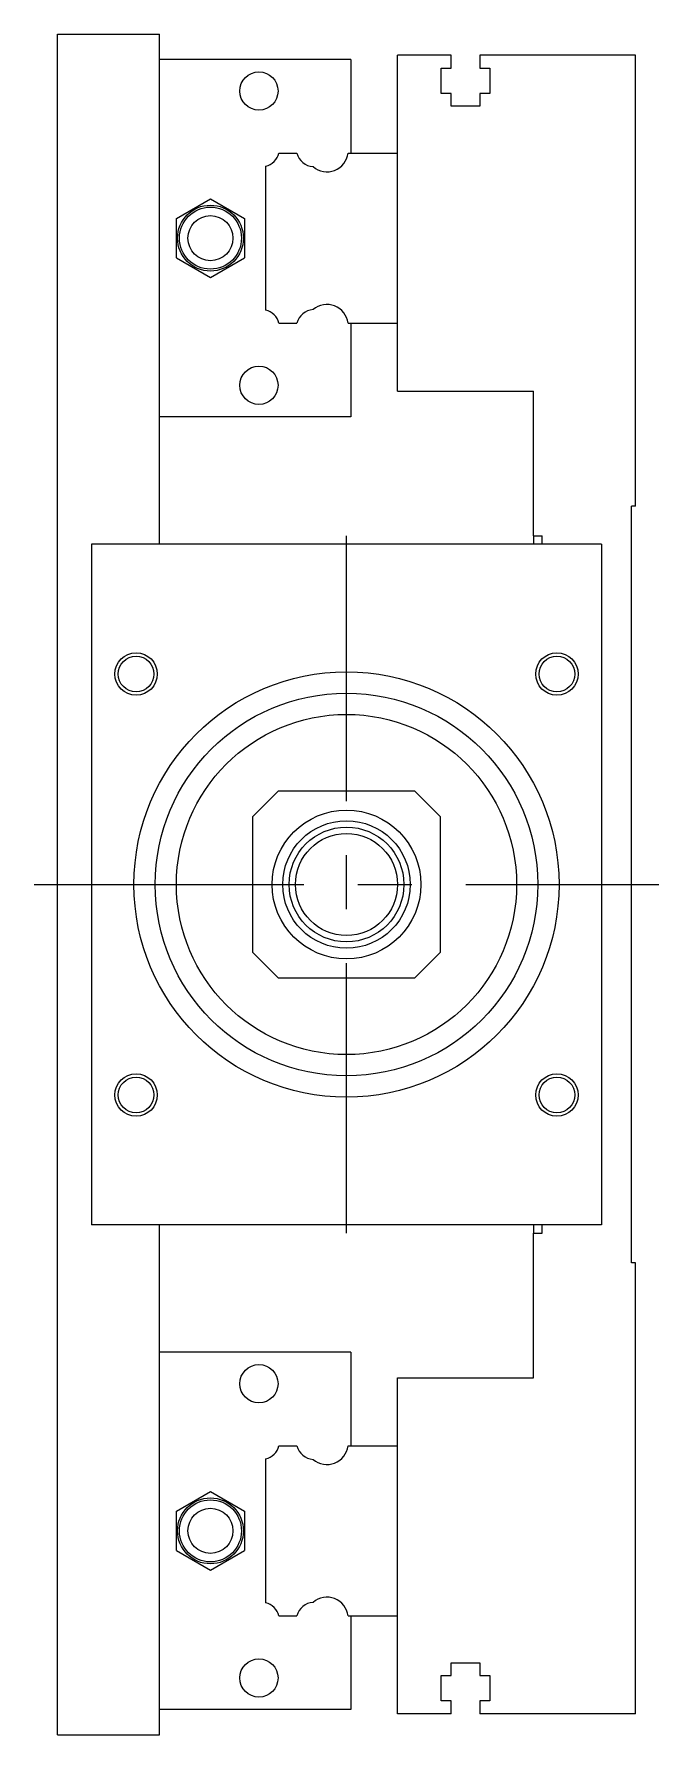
# Model space of a CAD drawing. Extents: x -20 to 872, y -271 to 102.
# Drawn here: x 798.3 to 871.8, y -100 to 100 of the extents above; entities that cross this region are included whole.
import ezdxf

# ---------------------------------------------------------------- set-up
doc = ezdxf.new("R2010")
doc.units = 0
doc.linetypes.add('CENTER', pattern=[50.8, 31.75, -6.35, 6.35, -6.35])
doc.layers.get('0').update_dxf_attribs({"linetype": 'CONTINUOUS'})
doc.layers.add('CENTER', color=1, linetype='CENTER')

msp = doc.modelspace()

# ---------------------------------------------------------------- linework, layer by layer
at = {"color": 7, "linetype": 'CONTINUOUS'}
for p, q in [((801.04, -100), (801.04, 100)), ((801.04, 100), (813.04, 100)), ((813.04, 40), (813.04, 100)), ((835.54, 97), (813.04, 97)), ((835.54, 97), (835.54, 86)), ((841.04, 86), (841.04, 97.5)), ((847.34, 97.5), (841.04, 97.5)), ((847.34, 96), (847.34, 97.5)), ((850.74, 97.5), (850.74, 96)), ((869.04, 97.5), (850.74, 97.5)), ((869.04, 44.5), (869.04, 97.5)), ((846.19, 96), (847.34, 96)), ((846.19, 93), (846.19, 96)), ((850.74, 96), (851.89, 96)), ((851.89, 96), (851.89, 93)), ((847.34, 93), (846.19, 93)), ((847.34, 91.5), (847.34, 93)), ((850.74, 93), (850.74, 91.5)), ((851.89, 93), (850.74, 93)), ((850.74, 91.5), (847.34, 91.5)), ((825.54, 67.539608), (825.54, 84.460392)), ((827.079608, 86), (829.200392, 86)), ((835.221934, 86), (841.04, 86)), ((841.04, 66), (841.04, 86)), ((841.04, 66), (841.04, 86)), ((815.040002, 78.309401), (819.040002, 80.618802)), ((819.040002, 80.618802), (823.040002, 78.309401)), ((815.040002, 73.690599), (815.040002, 78.309401)), ((823.040002, 78.309401), (823.040002, 73.690599)), ((815.040002, 73.690599), (819.040002, 71.381198)), ((819.040002, 71.381198), (823.040002, 73.690599)), ((827.079608, 66), (829.200392, 66)), ((835.221934, 66), (841.04, 66)), ((835.54, 66), (835.54, 55)), ((841.04, 58), (841.04, 66)), ((841.04, 58), (857.04, 58)), ((857.04, 41), (857.04, 58)), ((835.54, 55), (813.04, 55)), ((869.04, 44.5), (868.54, 44.5)), ((868.54, -44.5), (868.54, 44.5)), ((857.04, 41), (858.04, 41)), ((857.04, 41), (857.04, 40)), ((858.04, 40), (858.04, 41)), ((805.04, 40), (805.04, -40)), ((865.04, 40), (805.04, 40)), ((865.04, 40), (865.04, -40)), ((858.002144, 23), (858.03998, 23)), ((827.04, 11), (824.04, 8)), ((827.04, 11), (843.04, 11)), ((846.04, 8), (843.04, 11)), ((824.04, -8), (824.04, 8)), ((846.04, 8), (846.04, -8)), ((824.04, -8), (827.04, -11)), ((843.04, -11), (846.04, -8)), ((843.04, -11), (827.04, -11)), ((808.14, -24.499994), (808.14, -24.500852)), ((865.04, -40), (805.04, -40)), ((813.04, -100), (813.04, -40)), ((857.04, -40), (857.04, -41)), ((857.04, -58), (857.04, -41)), ((857.04, -41), (858.04, -41)), ((858.04, -41), (858.04, -40)), ((869.04, -44.5), (868.54, -44.5)), ((869.04, -97.5), (869.04, -44.5)), ((835.54, -55), (813.04, -55)), ((835.54, -55), (835.54, -66)), ((841.04, -66), (841.04, -58)), ((841.04, -58), (857.04, -58)), ((825.54, -84.460392), (825.54, -67.539608)), ((827.079608, -66), (829.200392, -66)), ((835.221934, -66), (841.04, -66)), ((841.04, -86), (841.04, -66)), ((841.04, -86), (841.04, -66)), ((815.040002, -73.690599), (819.040002, -71.381198)), ((819.040002, -71.381198), (823.040002, -73.690599)), ((815.040002, -78.309401), (815.040002, -73.690599)), ((823.040002, -73.690599), (823.040002, -78.309401)), ((815.040002, -78.309401), (819.040002, -80.618802)), ((819.040002, -80.618802), (823.040002, -78.309401)), ((827.079608, -86), (829.200392, -86)), ((835.221934, -86), (841.04, -86)), ((835.54, -86), (835.54, -97)), ((841.04, -97.5), (841.04, -86)), ((847.34, -91.5), (850.74, -91.5)), ((847.34, -93), (847.34, -91.5)), ((850.74, -91.5), (850.74, -93)), ((846.19, -93), (847.34, -93)), ((846.19, -96), (846.19, -93)), ((850.74, -93), (851.89, -93)), ((851.89, -93), (851.89, -96)), ((835.54, -97), (813.04, -97)), ((847.34, -97.5), (841.04, -97.5)), ((847.34, -96), (846.19, -96)), ((847.34, -97.5), (847.34, -96)), ((850.74, -96), (850.74, -97.5)), ((851.89, -96), (850.74, -96)), ((869.04, -97.5), (850.74, -97.5)), ((801.04, -100), (813.04, -100))]:
    msp.add_line(p, q, dxfattribs=at)
for centre, radius in [((824.740002, 93.300001), 2.25), ((819.040002, 76), 3.875), ((819.040002, 76), 3.643013), ((819.040002, 76), 2.65), ((824.740002, 58.699999), 2.25), ((810.291262, 24.748738), 2.1), ((859.788738, 24.748738), 2.1), ((835.04, 0), 25), ((835.04, 0), 22.5), ((835.04, 0), 20), ((835.04, 0), 8.75), ((835.04, 0), 7.5), ((835.04, 0), 6.75), ((835.04, 0), 6), ((810.291262, -24.748738), 2.1), ((859.788738, -24.748738), 2.1), ((824.740002, -58.699999), 2.25), ((819.040002, -76), 3.875), ((819.040002, -76), 3.643013), ((819.040002, -76), 2.65), ((824.740002, -93.300001), 2.25)]:
    msp.add_circle(centre, radius, dxfattribs=at)
at = {"color": 3, "linetype": 'CONTINUOUS'}
for centre in [(810.291262, 24.748738), (859.788738, 24.748738), (810.291262, -24.748738), (859.788738, -24.748738)]:
    msp.add_circle(centre, 2.5, dxfattribs=at)
at = {"color": 7, "linetype": 'CONTINUOUS'}
for centre, radius, start, end in [((825.04, 86.5), 2.1, 283.774147, 346.225853), ((831.24, 86.5), 2.1, 193.774147, 266.465409), ((832.74, 86.3), 2.5, 229.323534, 353.107897), ((832.74, 65.7), 2.5, 6.892103, 130.676466), ((825.04, 65.5), 2.1, 13.774147, 76.225853), ((831.24, 65.5), 2.1, 93.534591, 166.225853), ((825.04, -65.5), 2.1, 283.774147, 346.225853), ((831.24, -65.5), 2.1, 193.774147, 266.465409), ((832.74, -65.7), 2.5, 229.323534, 353.107897), ((832.74, -86.3), 2.5, 6.892103, 130.676466), ((825.04, -86.5), 2.1, 13.774147, 76.225853), ((831.24, -86.5), 2.1, 93.534591, 166.225853)]:
    msp.add_arc(centre, radius, start, end, dxfattribs=at)
at = {"layer": 'CENTER', "color": 1, "linetype": 'CENTER'}
for p, q in [((835.04, -41), (835.04, 41)), ((798.29, 0), (871.79, 0))]:
    msp.add_line(p, q, dxfattribs=at)

doc.saveas('drawing.dxf')
